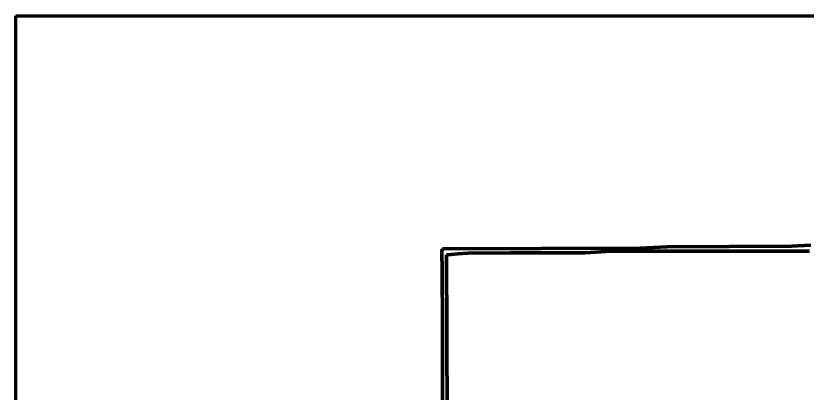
# Model space of a CAD drawing. Header units: millimetres. Extents: x 0 to 12.5, y 0 to 14.6.
# Drawn here: x 0 to 5.21, y 12.11 to 14.6 of the extents above; entities that cross this region are included whole.
import ezdxf

# ---------------------------------------------------------------- set-up
doc = ezdxf.new("R2010")
doc.units = ezdxf.units.MM
doc.layers.add('color#131313ff', color=7, linetype='CONTINUOUS', lineweight=100)
doc.layers.add('color#fcfcfcff', color=7, linetype='CONTINUOUS', lineweight=100)

msp = doc.modelspace()

# ---------------------------------------------------------------- linework, layer by layer
at = {"layer": 'color#131313ff'}
for p, q in [((2.8076, 13.0466), (2.8106, 13.0615)), ((2.8083, 12.9164), (2.8076, 13.0466)), ((2.8106, 13.0615), (4.1112, 13.0659)), ((3.9242, 13.0456), (3.75, 13.0352)), ((3.9444, 13.0458), (3.9242, 13.0456)), ((5.2305, 13.046), (3.9444, 13.0458)), ((4.1112, 13.0659), (4.2917, 13.0741)), ((4.2917, 13.0741), (5.111, 13.0779)), ((5.111, 13.0779), (5.2396, 13.0859)), ((2.8691, 13.0247), (2.838, 13.0206)), ((2.838, 13.0206), (2.8434, 11.236)), ((2.9158, 13.0291), (2.8691, 13.0247)), ((2.9783, 13.0323), (2.9158, 13.0291)), ((3.2603, 13.0338), (2.9783, 13.0323)), ((3.2916, 13.0351), (3.2603, 13.0338)), ((3.75, 13.0352), (3.2916, 13.0351)), ((2.8115, 12.5693), (2.8083, 12.9164)), ((2.8144, 9.6962), (2.8115, 12.5693))]:
    msp.add_line(p, q, dxfattribs=at)
at = {"layer": 'color#fcfcfcff'}
for p, q in [((0, 14.5972), (12.5, 14.5972)), ((0, 0), (0, 14.5972)), ((2.8106, 13.0615), (2.8076, 13.0466)), ((2.8076, 13.0466), (2.8083, 12.9164)), ((4.1112, 13.0659), (2.8106, 13.0615)), ((3.75, 13.0352), (3.9242, 13.0456)), ((3.9242, 13.0456), (3.9444, 13.0458)), ((3.9444, 13.0458), (5.2305, 13.046)), ((4.2917, 13.0741), (4.1112, 13.0659)), ((5.111, 13.0779), (4.2917, 13.0741)), ((5.2396, 13.0859), (5.111, 13.0779)), ((2.838, 13.0206), (2.8691, 13.0247)), ((2.8434, 11.236), (2.838, 13.0206)), ((2.8691, 13.0247), (2.9158, 13.0291)), ((2.9158, 13.0291), (2.9783, 13.0323)), ((2.9783, 13.0323), (3.2603, 13.0338)), ((3.2603, 13.0338), (3.2916, 13.0351)), ((3.2916, 13.0351), (3.75, 13.0352)), ((2.8083, 12.9164), (2.8115, 12.5693)), ((2.8115, 12.5693), (2.8144, 9.6962))]:
    msp.add_line(p, q, dxfattribs=at)

doc.saveas('drawing.dxf')
